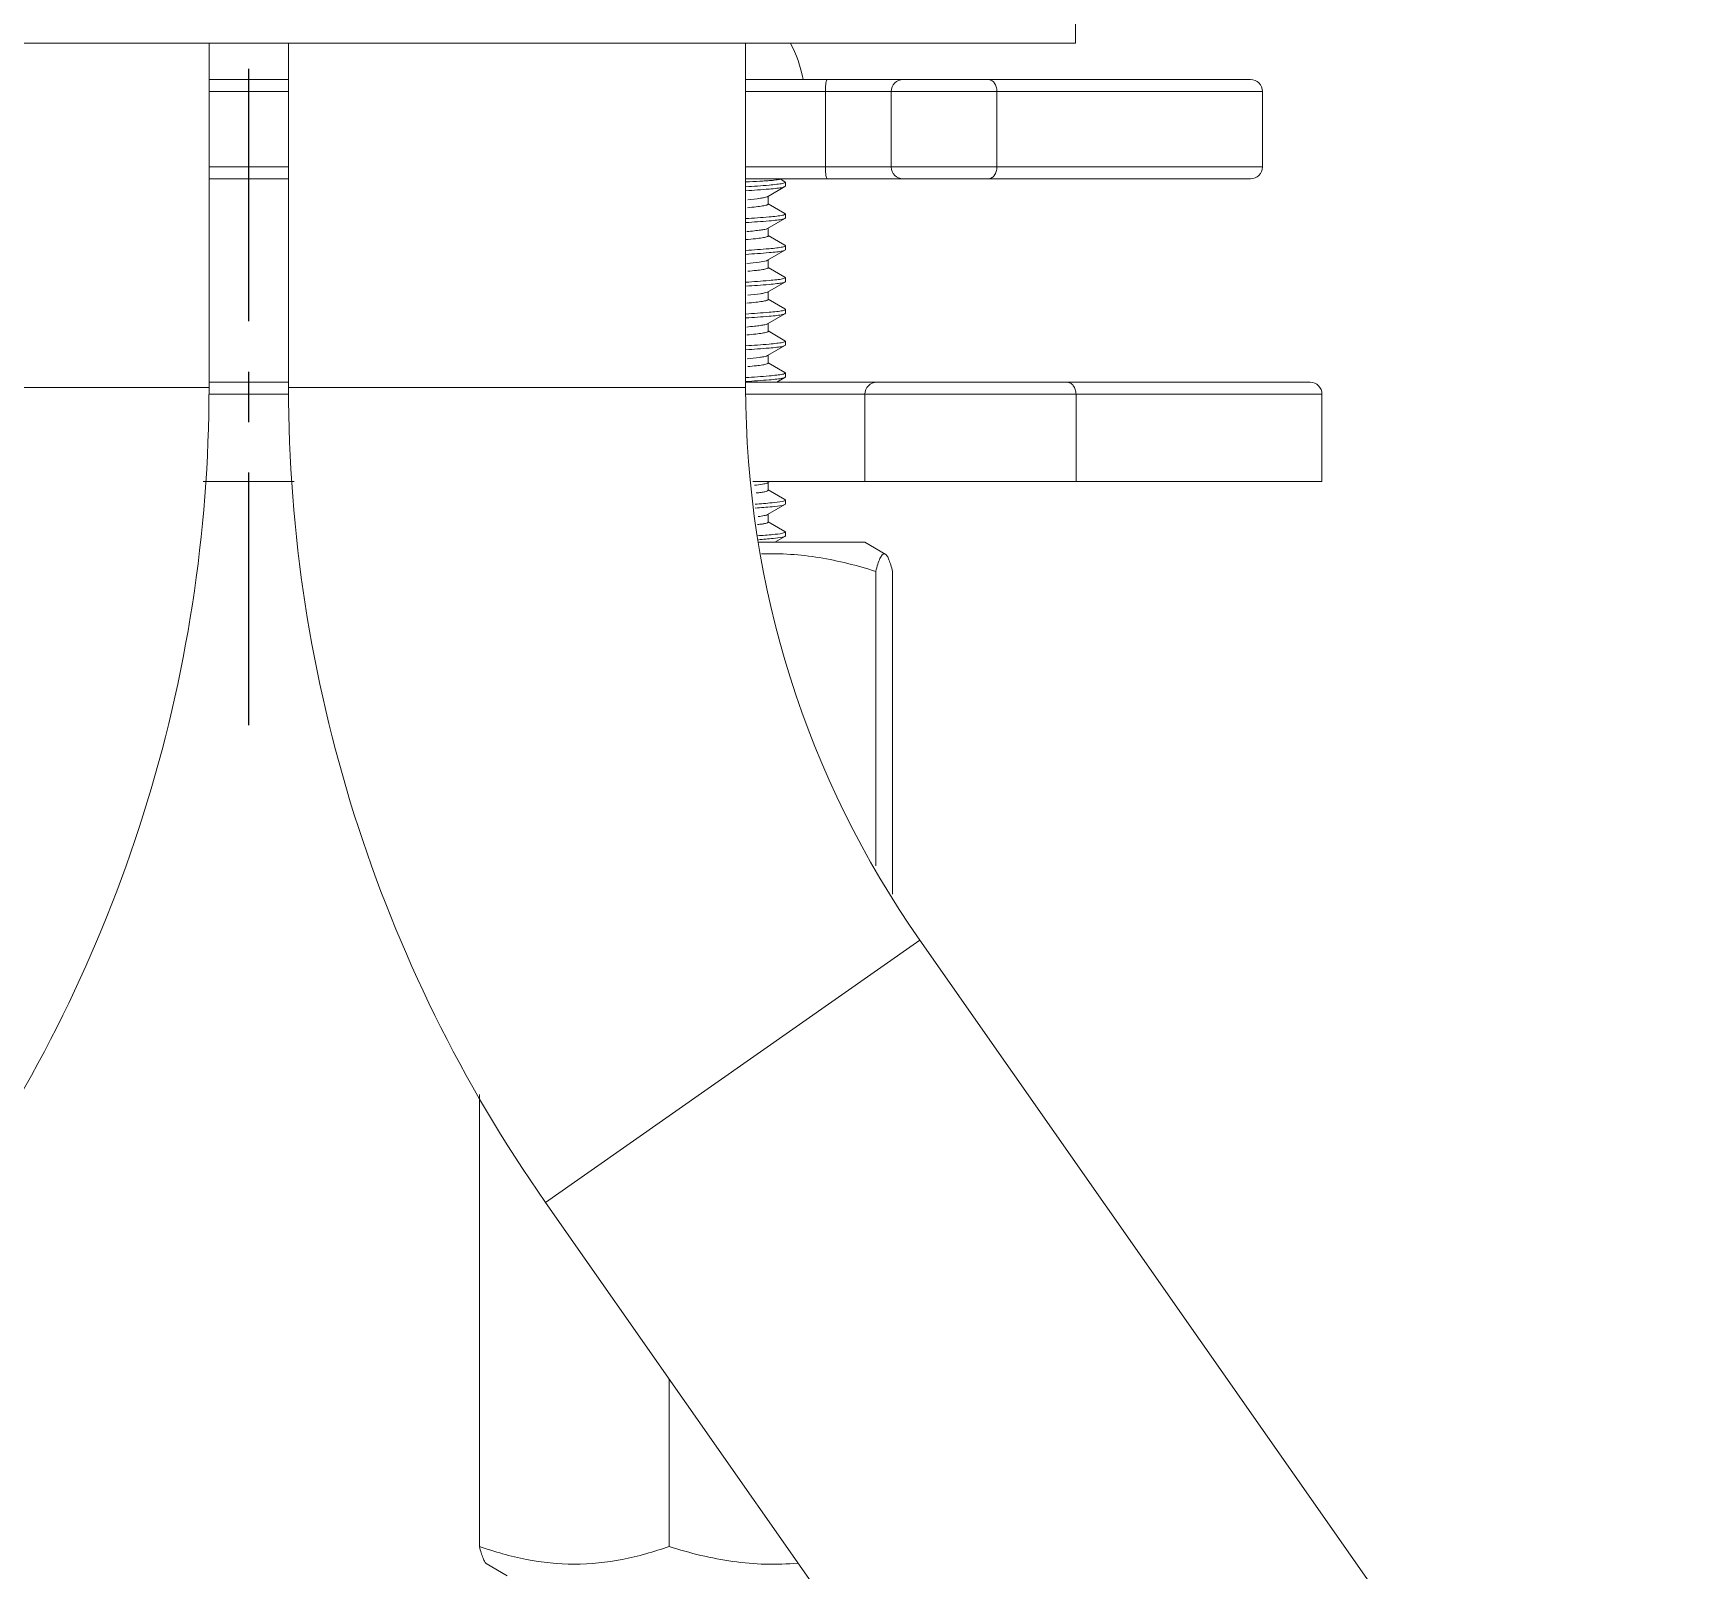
# Model space of a CAD drawing. Header units: millimetres. Extents: x 1334 to 1928, y -1757 to -1337.
# Drawn here: x 1690.12 to 1731.59, y -1649.08 to -1610.4 of the extents above; entities that cross this region are included whole.
import ezdxf

# ---------------------------------------------------------------- set-up
doc = ezdxf.new("R2010")
doc.units = ezdxf.units.MM
doc.header["$LTSCALE"] = 0.1
doc.linetypes.add('CENTERX2', pattern=[101.6, 63.5, -12.7, 12.7, -12.7])
doc.layers.get('0').update_dxf_attribs({"lineweight": 13})
doc.layers.add('CENTER', color=1, linetype='CENTERX2')

msp = doc.modelspace()

# ---------------------------------------------------------------- linework, layer by layer
at = {"color": 7, "linetype": 'Continuous'}
for p, q in [((1716.352, -1610.158), (1716.352, -1610.658)), ((1716.352, -1610.658), (1674.752, -1610.658)), ((1694.552, -1619.323), (1694.552, -1610.658)), ((1696.552, -1619.323), (1696.552, -1610.658)), ((1708.052, -1619.323), (1708.052, -1610.658)), ((1694.552, -1611.575), (1696.552, -1611.575)), ((1708.052, -1611.575), (1712.008, -1611.575)), ((1712.014, -1611.575), (1720.754, -1611.575)), ((1694.552, -1611.875), (1696.552, -1611.875)), ((1708.052, -1611.875), (1721.054, -1611.875)), ((1710.058, -1611.875), (1710.058, -1613.775)), ((1711.714, -1613.775), (1711.714, -1611.875)), ((1714.373, -1611.875), (1714.373, -1613.775)), ((1721.054, -1613.775), (1721.054, -1611.875)), ((1696.552, -1613.775), (1694.552, -1613.775)), ((1721.054, -1613.775), (1708.052, -1613.775)), ((1696.552, -1614.075), (1694.552, -1614.075)), ((1712.008, -1614.075), (1708.052, -1614.075)), ((1709.041, -1614.146), (1708.919, -1614.075)), ((1709.041, -1614.146), (1709.052, -1614.158)), ((1709.052, -1614.158), (1709.052, -1614.258)), ((1720.754, -1614.075), (1712.014, -1614.075)), ((1708.606, -1614.522), (1708.594, -1614.528)), ((1708.606, -1614.523), (1709.041, -1614.271)), ((1708.619, -1614.708), (1708.619, -1614.523)), ((1708.978, -1614.29), (1709.041, -1614.271)), ((1709.041, -1614.271), (1709.052, -1614.258)), ((1708.606, -1615.323), (1709.041, -1615.071)), ((1709.041, -1614.946), (1708.619, -1614.701)), ((1708.978, -1615.09), (1709.041, -1615.071)), ((1709.041, -1614.946), (1709.052, -1614.958)), ((1709.041, -1615.071), (1709.052, -1615.058)), ((1709.052, -1614.958), (1709.052, -1615.058)), ((1708.606, -1615.323), (1708.601, -1615.326)), ((1708.619, -1615.508), (1708.619, -1615.323)), ((1708.606, -1616.123), (1709.041, -1615.871)), ((1709.041, -1615.746), (1708.619, -1615.501)), ((1708.979, -1615.89), (1709.041, -1615.871)), ((1709.041, -1615.746), (1709.052, -1615.758)), ((1709.041, -1615.871), (1709.052, -1615.858)), ((1709.052, -1615.758), (1709.052, -1615.858)), ((1708.606, -1616.123), (1708.575, -1616.135)), ((1708.619, -1616.308), (1708.619, -1616.123)), ((1709.041, -1616.546), (1708.619, -1616.301)), ((1708.606, -1616.923), (1709.041, -1616.671)), ((1708.979, -1616.69), (1709.041, -1616.671)), ((1709.041, -1616.546), (1709.052, -1616.558)), ((1709.041, -1616.671), (1709.052, -1616.658)), ((1709.052, -1616.558), (1709.052, -1616.658)), ((1708.606, -1616.922), (1708.595, -1616.927)), ((1708.619, -1617.108), (1708.619, -1616.923)), ((1709.041, -1617.346), (1708.619, -1617.101)), ((1708.606, -1617.723), (1709.041, -1617.471)), ((1708.979, -1617.49), (1709.041, -1617.471)), ((1709.041, -1617.346), (1709.052, -1617.358)), ((1709.041, -1617.471), (1709.052, -1617.458)), ((1709.052, -1617.358), (1709.052, -1617.458)), ((1708.606, -1617.723), (1708.601, -1617.726)), ((1708.619, -1617.908), (1708.619, -1617.708)), ((1709.041, -1618.146), (1708.619, -1617.901)), ((1708.606, -1618.523), (1709.041, -1618.271)), ((1708.979, -1618.29), (1709.041, -1618.271)), ((1709.041, -1618.146), (1709.052, -1618.158)), ((1709.041, -1618.271), (1709.052, -1618.258)), ((1709.052, -1618.158), (1709.052, -1618.258)), ((1708.606, -1618.523), (1708.578, -1618.534)), ((1708.619, -1618.708), (1708.619, -1618.508)), ((1709.041, -1618.946), (1708.619, -1618.701)), ((1694.552, -1619.191), (1696.552, -1619.191)), ((1708.052, -1619.191), (1722.252, -1619.191)), ((1708.834, -1619.191), (1709.041, -1619.071)), ((1708.978, -1619.09), (1709.041, -1619.071)), ((1709.041, -1618.946), (1709.052, -1618.958)), ((1709.041, -1619.071), (1709.052, -1619.058)), ((1709.052, -1618.958), (1709.052, -1619.058)), ((1694.552, -1619.323), (1683.052, -1619.323)), ((1694.542, -1619.491), (1696.562, -1619.491)), ((1708.052, -1619.323), (1696.552, -1619.323)), ((1708.065, -1619.491), (1722.552, -1619.491)), ((1711.052, -1619.491), (1711.052, -1621.691)), ((1716.364, -1619.491), (1716.364, -1621.691)), ((1722.552, -1621.691), (1722.552, -1619.491)), ((1696.697, -1621.691), (1694.407, -1621.691)), ((1722.552, -1621.691), (1708.233, -1621.691)), ((1708.606, -1621.723), (1708.661, -1621.691)), ((1708.606, -1621.722), (1708.596, -1621.727)), ((1708.619, -1621.908), (1708.619, -1621.723)), ((1709.041, -1622.146), (1708.619, -1621.901)), ((1708.606, -1622.523), (1708.602, -1622.526)), ((1708.606, -1622.523), (1709.041, -1622.271)), ((1708.619, -1622.708), (1708.619, -1622.523)), ((1708.978, -1622.29), (1709.041, -1622.271)), ((1709.041, -1622.146), (1709.052, -1622.158)), ((1709.041, -1622.271), (1709.052, -1622.258)), ((1709.052, -1622.158), (1709.052, -1622.258)), ((1709.041, -1622.946), (1708.619, -1622.701)), ((1709.041, -1622.946), (1709.052, -1622.958)), ((1709.052, -1622.958), (1709.052, -1623.058)), ((1708.382, -1623.218), (1711.052, -1623.218)), ((1708.787, -1623.218), (1709.041, -1623.071)), ((1708.979, -1623.09), (1709.041, -1623.071)), ((1709.041, -1623.071), (1709.052, -1623.058)), ((1711.052, -1623.218), (1711.578, -1623.522)), ((1711.538, -1623.507), (1711.565, -1623.515)), ((1711.327, -1631.356), (1711.327, -1623.953)), ((1711.75, -1632.071), (1711.75, -1623.953)), ((1703.017, -1639.828), (1712.437, -1633.232)), ((1731.587, -1660.58), (1712.437, -1633.232)), ((1701.354, -1648.483), (1701.354, -1637.114)), ((1722.166, -1667.176), (1703.017, -1639.828)), ((1706.128, -1648.483), (1706.128, -1644.272)), ((1702.052, -1649.218), (1701.526, -1648.914))]:
    msp.add_line(p, q, dxfattribs=at)
for centre, radius, start, end in [((1706.345, -1612.158), 3.207, 10.4888, 28.0503), ((1712.014, -1611.875), 0.3, 90, 180), ((1720.754, -1611.875), 0.3, 0, 90), ((1712.014, -1613.775), 0.3, 180, 270), ((1720.754, -1613.775), 0.3, 270, 0), ((1711.352, -1619.491), 0.3, 90, 180), ((1722.252, -1619.491), 0.3, 0, 90), ((1658.792, -1619.323), 35.759, 325.0129, 0.0004), ((1732.302, -1619.323), 35.75, 180, 215), ((1732.302, -1619.323), 24.25, 180, 215)]:
    msp.add_arc(centre, radius, start, end, dxfattribs=at)
for points, knots in [([(1710.106, -1611.575), (1710.096, -1611.575), (1710.08, -1611.614), (1710.07, -1611.67), (1710.06, -1611.767), (1710.058, -1611.837), (1710.058, -1611.875)], [0, 0, 0, 0, 0.094912, 0.311375, 0.628207, 1, 1, 1, 1]), ([(1714.373, -1611.875), (1714.373, -1611.836), (1714.363, -1611.761), (1714.316, -1611.662), (1714.244, -1611.593), (1714.181, -1611.575), (1714.152, -1611.575)], [0, 0, 0, 0, 0.283565, 0.548759, 0.78555, 1, 1, 1, 1]), ([(1710.058, -1613.775), (1710.058, -1613.813), (1710.06, -1613.883), (1710.07, -1613.98), (1710.08, -1614.036), (1710.096, -1614.075), (1710.106, -1614.075)], [0, 0, 0, 0, 0.371793, 0.688625, 0.905088, 1, 1, 1, 1]), ([(1714.152, -1614.075), (1714.181, -1614.075), (1714.244, -1614.057), (1714.316, -1613.987), (1714.363, -1613.889), (1714.373, -1613.814), (1714.373, -1613.775)], [0, 0, 0, 0, 0.21445, 0.451241, 0.716435, 1, 1, 1, 1]), ([(1708.977, -1614.191), (1708.932, -1614.2), (1708.82, -1614.216), (1708.513, -1614.244), (1708.252, -1614.262), (1708.057, -1614.275)], [0, 0, 0, 0, 0.1516, 0.366841, 1, 1, 1, 1]), ([(1708.914, -1614.078), (1708.909, -1614.085), (1708.884, -1614.091), (1708.839, -1614.1), (1708.765, -1614.109), (1708.668, -1614.118), (1708.547, -1614.126), (1708.341, -1614.139), (1708.176, -1614.147), (1708.059, -1614.153)], [0, 0, 0, 0, 0.026578, 0.082271, 0.167491, 0.281473, 0.423127, 0.591204, 1, 1, 1, 1]), ([(1709.052, -1614.158), (1709.052, -1614.167), (1709.019, -1614.181), (1708.996, -1614.187), (1708.977, -1614.191)], [0, 0, 0, 0, 0.301705, 1, 1, 1, 1]), ([(1708.059, -1614.375), (1708.254, -1614.362), (1708.515, -1614.344), (1708.821, -1614.316), (1708.933, -1614.3), (1708.978, -1614.29)], [0, 0, 0, 0, 0.633759, 0.849044, 1, 1, 1, 1]), ([(1708.594, -1614.528), (1708.573, -1614.536), (1708.517, -1614.55), (1708.355, -1614.577), (1708.213, -1614.59), (1708.107, -1614.6)], [0, 0, 0, 0, 0.136654, 0.350736, 1, 1, 1, 1]), ([(1708.977, -1614.991), (1708.932, -1615), (1708.82, -1615.016), (1708.513, -1615.044), (1708.252, -1615.062), (1708.057, -1615.075)], [0, 0, 0, 0, 0.151533, 0.36687, 1, 1, 1, 1]), ([(1708.619, -1614.708), (1708.619, -1614.713), (1708.606, -1614.725), (1708.56, -1614.741), (1708.46, -1614.762), (1708.299, -1614.78), (1708.171, -1614.793), (1708.098, -1614.8)], [0, 0, 0, 0, 0.028675, 0.083751, 0.282679, 0.58759, 1, 1, 1, 1]), ([(1709.052, -1614.958), (1709.052, -1614.967), (1709.019, -1614.981), (1708.996, -1614.987), (1708.977, -1614.991)], [0, 0, 0, 0, 0.301127, 1, 1, 1, 1]), ([(1708.059, -1615.175), (1708.253, -1615.162), (1708.514, -1615.144), (1708.821, -1615.116), (1708.933, -1615.1), (1708.978, -1615.09)], [0, 0, 0, 0, 0.633814, 0.848823, 1, 1, 1, 1]), ([(1708.601, -1615.326), (1708.58, -1615.335), (1708.522, -1615.349), (1708.413, -1615.366), (1708.261, -1615.384), (1708.146, -1615.396), (1708.082, -1615.402)], [0, 0, 0, 0, 0.128304, 0.340461, 0.632662, 1, 1, 1, 1]), ([(1708.977, -1615.791), (1708.932, -1615.8), (1708.82, -1615.816), (1708.513, -1615.844), (1708.252, -1615.862), (1708.057, -1615.875)], [0, 0, 0, 0, 0.151117, 0.366935, 1, 1, 1, 1]), ([(1708.059, -1615.975), (1708.254, -1615.962), (1708.515, -1615.944), (1708.821, -1615.915), (1708.933, -1615.9), (1708.979, -1615.89)], [0, 0, 0, 0, 0.633596, 0.848893, 1, 1, 1, 1]), ([(1708.619, -1615.508), (1708.619, -1615.514), (1708.605, -1615.526), (1708.556, -1615.543), (1708.449, -1615.563), (1708.276, -1615.583), (1708.139, -1615.596), (1708.061, -1615.603)], [0, 0, 0, 0, 0.02815, 0.083554, 0.28179, 0.585711, 1, 1, 1, 1]), ([(1709.052, -1615.758), (1709.052, -1615.767), (1709.019, -1615.781), (1708.996, -1615.787), (1708.977, -1615.791)], [0, 0, 0, 0, 0.300007, 1, 1, 1, 1]), ([(1708.575, -1616.135), (1708.517, -1616.154), (1708.352, -1616.175), (1708.189, -1616.192), (1708.085, -1616.201)], [0, 0, 0, 0, 0.37133, 1, 1, 1, 1]), ([(1708.619, -1616.308), (1708.619, -1616.313), (1708.606, -1616.325), (1708.561, -1616.341), (1708.463, -1616.361), (1708.305, -1616.38), (1708.179, -1616.392), (1708.107, -1616.399)], [0, 0, 0, 0, 0.028921, 0.083876, 0.282671, 0.588246, 1, 1, 1, 1]), ([(1708.977, -1616.591), (1708.932, -1616.6), (1708.82, -1616.616), (1708.513, -1616.644), (1708.252, -1616.662), (1708.057, -1616.675)], [0, 0, 0, 0, 0.151538, 0.366904, 1, 1, 1, 1]), ([(1708.059, -1616.775), (1708.254, -1616.762), (1708.515, -1616.744), (1708.821, -1616.715), (1708.933, -1616.7), (1708.979, -1616.69)], [0, 0, 0, 0, 0.633446, 0.849004, 1, 1, 1, 1]), ([(1709.052, -1616.558), (1709.052, -1616.567), (1709.019, -1616.581), (1708.996, -1616.587), (1708.977, -1616.591)], [0, 0, 0, 0, 0.30191, 1, 1, 1, 1]), ([(1708.619, -1617.108), (1708.619, -1617.114), (1708.605, -1617.126), (1708.558, -1617.142), (1708.456, -1617.162), (1708.29, -1617.181), (1708.159, -1617.194), (1708.083, -1617.201)], [0, 0, 0, 0, 0.028424, 0.083461, 0.282336, 0.587007, 1, 1, 1, 1]), ([(1708.595, -1616.927), (1708.574, -1616.936), (1708.518, -1616.949), (1708.355, -1616.976), (1708.213, -1616.99), (1708.106, -1617)], [0, 0, 0, 0, 0.135915, 0.34974, 1, 1, 1, 1]), ([(1708.977, -1617.391), (1708.932, -1617.4), (1708.82, -1617.416), (1708.513, -1617.444), (1708.252, -1617.462), (1708.057, -1617.475)], [0, 0, 0, 0, 0.151587, 0.366805, 1, 1, 1, 1]), ([(1708.059, -1617.575), (1708.254, -1617.562), (1708.515, -1617.544), (1708.821, -1617.515), (1708.933, -1617.5), (1708.979, -1617.49)], [0, 0, 0, 0, 0.633527, 0.84893, 1, 1, 1, 1]), ([(1709.052, -1617.358), (1709.052, -1617.367), (1709.019, -1617.381), (1708.996, -1617.387), (1708.977, -1617.391)], [0, 0, 0, 0, 0.300661, 1, 1, 1, 1]), ([(1708.601, -1617.726), (1708.581, -1617.735), (1708.521, -1617.749), (1708.412, -1617.767), (1708.259, -1617.784), (1708.143, -1617.796), (1708.078, -1617.802)], [0, 0, 0, 0, 0.127776, 0.339873, 0.6323, 1, 1, 1, 1]), ([(1708.619, -1617.908), (1708.619, -1617.914), (1708.605, -1617.926), (1708.558, -1617.942), (1708.456, -1617.962), (1708.29, -1617.981), (1708.159, -1617.994), (1708.084, -1618.001)], [0, 0, 0, 0, 0.028472, 0.083845, 0.28257, 0.58673, 1, 1, 1, 1]), ([(1708.977, -1618.191), (1708.932, -1618.2), (1708.82, -1618.216), (1708.513, -1618.244), (1708.252, -1618.262), (1708.057, -1618.275)], [0, 0, 0, 0, 0.150944, 0.366435, 1, 1, 1, 1]), ([(1708.059, -1618.375), (1708.254, -1618.362), (1708.515, -1618.344), (1708.821, -1618.316), (1708.933, -1618.3), (1708.979, -1618.29)], [0, 0, 0, 0, 0.633683, 0.848814, 1, 1, 1, 1]), ([(1709.052, -1618.158), (1709.052, -1618.167), (1709.019, -1618.181), (1708.996, -1618.187), (1708.977, -1618.191)], [0, 0, 0, 0, 0.299462, 1, 1, 1, 1]), ([(1708.578, -1618.534), (1708.555, -1618.542), (1708.495, -1618.555), (1708.332, -1618.579), (1708.193, -1618.592), (1708.089, -1618.601)], [0, 0, 0, 0, 0.149732, 0.369188, 1, 1, 1, 1]), ([(1708.619, -1618.708), (1708.619, -1618.713), (1708.606, -1618.725), (1708.561, -1618.741), (1708.463, -1618.761), (1708.304, -1618.78), (1708.179, -1618.792), (1708.107, -1618.799)], [0, 0, 0, 0, 0.028925, 0.083917, 0.282678, 0.588416, 1, 1, 1, 1]), ([(1708.977, -1618.991), (1708.932, -1619), (1708.82, -1619.016), (1708.513, -1619.044), (1708.252, -1619.062), (1708.057, -1619.075)], [0, 0, 0, 0, 0.151441, 0.366936, 1, 1, 1, 1]), ([(1708.059, -1619.175), (1708.254, -1619.162), (1708.515, -1619.144), (1708.821, -1619.115), (1708.933, -1619.1), (1708.978, -1619.09)], [0, 0, 0, 0, 0.633709, 0.848897, 1, 1, 1, 1]), ([(1709.052, -1618.958), (1709.052, -1618.967), (1709.019, -1618.981), (1708.996, -1618.987), (1708.977, -1618.991)], [0, 0, 0, 0, 0.302051, 1, 1, 1, 1]), ([(1716.364, -1619.491), (1716.364, -1619.452), (1716.353, -1619.377), (1716.304, -1619.278), (1716.228, -1619.209), (1716.164, -1619.191), (1716.133, -1619.191)], [0, 0, 0, 0, 0.278995, 0.54197, 0.780462, 1, 1, 1, 1]), ([(1708.596, -1621.727), (1708.559, -1621.742), (1708.449, -1621.761), (1708.341, -1621.776), (1708.271, -1621.783)], [0, 0, 0, 0, 0.360992, 1, 1, 1, 1]), ([(1708.619, -1621.908), (1708.619, -1621.917), (1708.584, -1621.935), (1708.53, -1621.948), (1708.432, -1621.965), (1708.359, -1621.973), (1708.317, -1621.978)], [0, 0, 0, 0, 0.087441, 0.285424, 0.5942, 1, 1, 1, 1]), ([(1708.977, -1622.191), (1708.892, -1622.209), (1708.661, -1622.231), (1708.431, -1622.249), (1708.288, -1622.259)], [0, 0, 0, 0, 0.379568, 1, 1, 1, 1]), ([(1708.295, -1622.359), (1708.437, -1622.349), (1708.665, -1622.33), (1708.894, -1622.309), (1708.978, -1622.29)], [0, 0, 0, 0, 0.620879, 1, 1, 1, 1]), ([(1708.602, -1622.526), (1708.576, -1622.538), (1708.496, -1622.553), (1708.419, -1622.565), (1708.369, -1622.571)], [0, 0, 0, 0, 0.363948, 1, 1, 1, 1]), ([(1709.052, -1622.158), (1709.052, -1622.167), (1709.019, -1622.181), (1708.996, -1622.187), (1708.977, -1622.191)], [0, 0, 0, 0, 0.300315, 1, 1, 1, 1]), ([(1708.619, -1622.708), (1708.619, -1622.717), (1708.59, -1622.733), (1708.541, -1622.745), (1708.456, -1622.761), (1708.391, -1622.769), (1708.354, -1622.774)], [0, 0, 0, 0, 0.089215, 0.287491, 0.595237, 1, 1, 1, 1]), ([(1709.052, -1622.958), (1709.052, -1622.967), (1709.019, -1622.981), (1708.996, -1622.987), (1708.977, -1622.991)], [0, 0, 0, 0, 0.299725, 1, 1, 1, 1]), ([(1708.977, -1622.991), (1708.899, -1623.007), (1708.69, -1623.028), (1708.481, -1623.045), (1708.352, -1623.055)], [0, 0, 0, 0, 0.383637, 1, 1, 1, 1]), ([(1708.372, -1623.153), (1708.497, -1623.144), (1708.699, -1623.128), (1708.902, -1623.107), (1708.979, -1623.09)], [0, 0, 0, 0, 0.614479, 1, 1, 1, 1]), ([(1708.452, -1623.512), (1708.695, -1623.503), (1709.182, -1623.509), (1710.15, -1623.621), (1710.862, -1623.804), (1711.327, -1623.953)], [0, 0, 0, 0, 0.249315, 0.498934, 1, 1, 1, 1]), ([(1711.327, -1623.953), (1711.342, -1623.891), (1711.373, -1623.781), (1711.417, -1623.655), (1711.455, -1623.578), (1711.485, -1623.533), (1711.518, -1623.507), (1711.538, -1623.507)], [0, 0, 0, 0, 0.37679, 0.673272, 0.787471, 0.878362, 1, 1, 1, 1]), ([(1711.565, -1623.514), (1711.585, -1623.526), (1711.622, -1623.574), (1711.665, -1623.668), (1711.709, -1623.799), (1711.736, -1623.898), (1711.75, -1623.953)], [0, 0, 0, 0, 0.142357, 0.358815, 0.647834, 1, 1, 1, 1]), ([(1701.354, -1648.483), (1701.368, -1648.538), (1701.395, -1648.637), (1701.439, -1648.768), (1701.482, -1648.862), (1701.519, -1648.91), (1701.538, -1648.921)], [0, 0, 0, 0, 0.352324, 0.641325, 0.857596, 1, 1, 1, 1]), ([(1706.128, -1648.483), (1705.743, -1648.617), (1704.959, -1648.843), (1703.741, -1648.972), (1702.523, -1648.843), (1701.739, -1648.617), (1701.354, -1648.483)], [0, 0, 0, 0, 0.251263, 0.499999, 0.748733, 1, 1, 1, 1]), ([(1709.369, -1648.9), (1709.096, -1648.925), (1708.548, -1648.943), (1707.455, -1648.851), (1706.651, -1648.65), (1706.128, -1648.483)], [0, 0, 0, 0, 0.249443, 0.499024, 1, 1, 1, 1])]:
    msp.add_open_spline(points, degree=3, knots=knots, dxfattribs=at)
at = {"layer": 'CENTER'}
msp.add_line((1695.552, -1627.816), (1695.552, -1466.795), dxfattribs=at)

doc.saveas('drawing.dxf')
